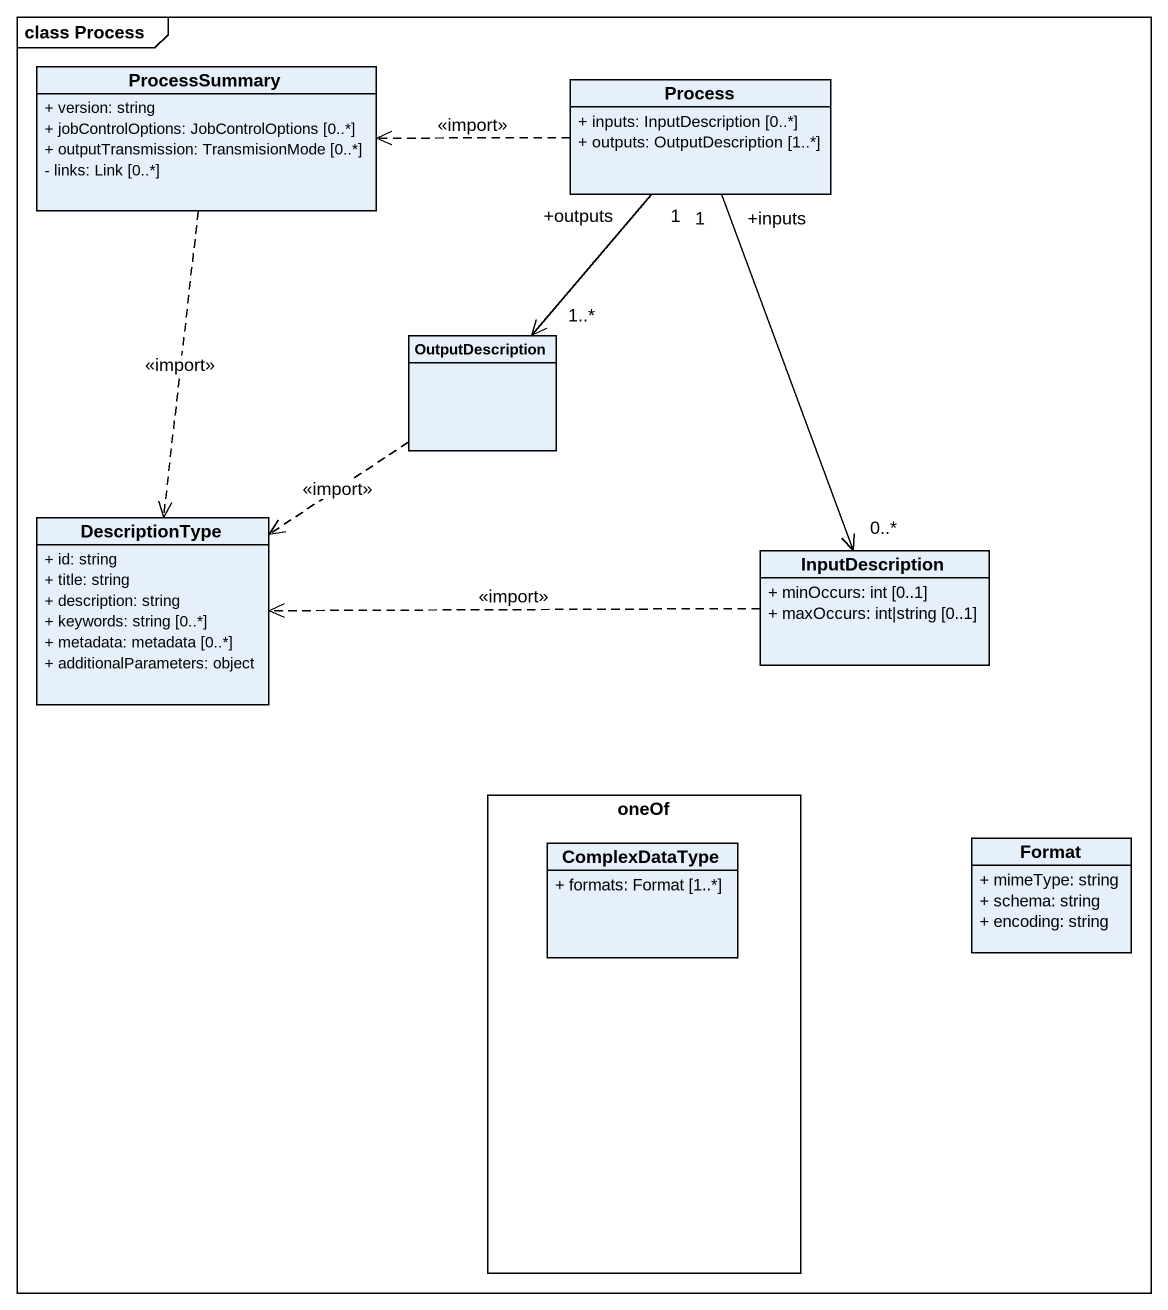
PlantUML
@startuml
mainframe class Process
hide circle
hide empty members
skinparam classAttributeIconSize 0
class ProcessSummary {
  + version: string
  + jobControlOptions: JobControlOptions [0..*]
  + outputTransmission: TransmisionMode [0..*]
  - links: Link [0..*]
}
class "Process" as Process_ {
  + inputs: InputDescription [0..*]
  + outputs: OutputDescription [1..*]
}
class OutputDescription
class DescriptionType {
  + id: string
  + title: string
  + description: string
  + keywords: string [0..*]
  + metadata: metadata [0..*]
  + additionalParameters: object
}
class InputDescription {
  + minOccurs: int [0..1]
  + maxOccurs: int|string [0..1]
}
rectangle oneOf {
  class ComplexDataType {
    + formats: Format [1..*]
  }
}
class Format {
  + mimeType: string
  + schema: string
  + encoding: string
}
ProcessSummary ..> DescriptionType : <<import>>
Process_ .left.> ProcessSummary : <<import>>
Process_ "+outputs\n1" --> "1..*" OutputDescription
Process_ "+inputs\n1" --> "0..*" InputDescription
OutputDescription ..> DescriptionType : <<import>>
InputDescription .left.> DescriptionType : <<import>>
@enduml
